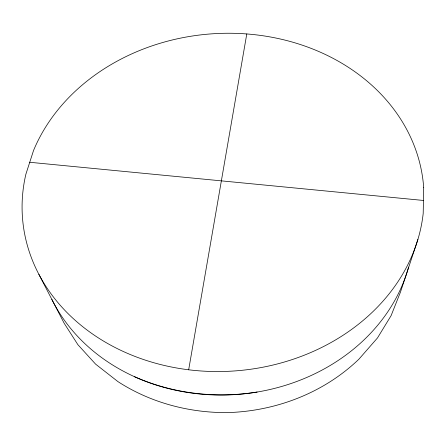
<?xml version="1.0" encoding="UTF-8"?>
<svg xmlns="http://www.w3.org/2000/svg" width="446" height="446" viewBox="0 0 446 446"><rect width="100%" height="100%" fill="white"/><g stroke="black" fill="none" stroke-linecap="round" stroke-linejoin="round"><path stroke-width="0.67" d="M188.675 369.79L246.789 33.946M417.896 239.441L400.424 292.186L391.103 315.64L377.494 337.929L358.896 359.197C323.779 392.92 276.052 411.162 227.644 412.606C189.037 412.89 150.469 402.66 117.956 381.625L95.583 364.12L77.883 344.68L64.179 323.283L38.863 274.307M257.113 392.045C215.819 398.635 172.914 393.712 134.608 376.753M29.731 162.277L423.449 200.455M408.614 267.115A188.602 162.182 -4.5 0 1 240.717 394.158A188.602 162.182 -4.5 0 1 51.842 299.377M423.7 187.699L423.193 213.456A201.174 168.934 -4.5 0 1 194.272 370.409A201.174 168.934 -4.5 0 1 25.874 174.247L33.528 150.519A201.174 168.934 -4.5 0 1 251.081 34.32A201.174 168.934 -4.5 0 1 423.7 187.699"/></g></svg>
